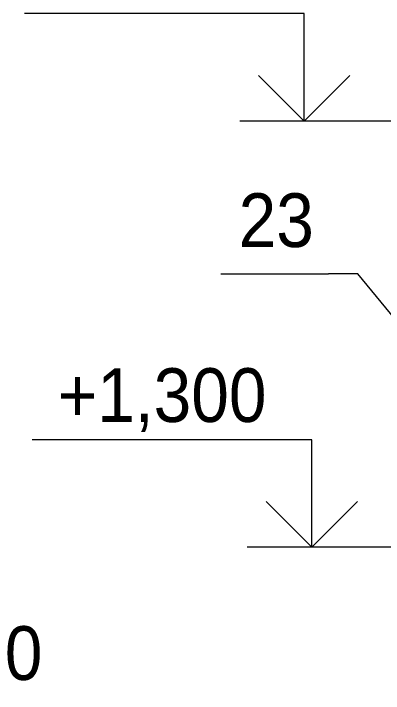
# Model space of a CAD drawing. Header units: millimetres. Extents: x -11989 to -4071, y -1478 to 4600.
# Drawn here: x -11243 to -10813, y 1130 to 1920 of the extents above; entities that cross this region are included whole.
import ezdxf

# ---------------------------------------------------------------- set-up
doc = ezdxf.new("R2010")
doc.units = ezdxf.units.MM
for name, color, linetype, lineweight in [('A-ANNO-NOTE', 7, 'Continuous', 20), ('G-ANNO-DIMS', 7, 'Continuous', 9), ('P-PIPE-IDEN', 7, 'Continuous', 20)]:
    doc.layers.add(name, color=color, linetype=linetype, lineweight=lineweight)
doc.styles.add('Arial_I_1', font='arial.ttf', dxfattribs={"width": 0.9, "height": 62.5})

# ---------------------------------------------------------------- blocks, each defined once
blk = doc.blocks.new('Высотные отметки - Стрелка вверх-261779-Разрез 4')
at = {"layer": 'A-ANNO-NOTE'}
for p, q in [((-10905.15, 1920.5), (-11230.15, 1920.5)), ((-10905.15, 1795.5), (-10905.15, 1920.5)), ((-10905.15, 1795.5), (-10958.19, 1848.53)), ((-10905.15, 1795.5), (-10852.12, 1848.53)), ((-10830.15, 1795.5), (-10980.15, 1795.5))]:
    blk.add_line(p, q, dxfattribs=at)
blk = doc.blocks.new('ADSK_M_Арматура трубопроводов - ADSK_Позиция_5-21821011-Разрез 4')
at = {"layer": 'P-PIPE-IDEN'}
blk.add_line((-10366.21, 2065.53), (-10241.21, 2065.53), dxfattribs=at)

msp = doc.modelspace()

# ---------------------------------------------------------------- linework, layer by layer
at = {"layer": 'G-ANNO-DIMS', "color": 142, "lineweight": 20, "true_color": 0x0080c0}
for p, q in [((-10782.33, 1795.5), (-10905.15, 1795.5)), ((-10832.58, 1300), (-10896.4, 1300)), ((-10577.01, 1300), (-10832.58, 1300))]:
    msp.add_line(p, q, dxfattribs=at)
at = {"layer": 'P-PIPE-IDEN'}
for p, q in [((-10843.08, 1618.03), (-10877.09, 1618.03)), ((-10580.65, 1297.68), (-10843.08, 1618.03))]:
    msp.add_line(p, q, dxfattribs=at)

# ---------------------------------------------------------------- block references
at = {"layer": 'A-ANNO-NOTE'}
msp.add_blockref('Высотные отметки - Стрелка вверх-261779-Разрез 4', (0, 0), dxfattribs=at)
at = {"layer": 'G-ANNO-DIMS', "lineweight": 20}
msp.add_blockref('Высотные отметки - Стрелка вверх-261779-Разрез 4', (8.76, -495.5), dxfattribs=at)
at = {"layer": 'P-PIPE-IDEN'}
msp.add_blockref('ADSK_M_Арматура трубопроводов - ADSK_Позиция_5-21821011-Разрез 4', (-635.89, -447.51), dxfattribs=at)

# ---------------------------------------------------------------- texts
at = {"layer": 'G-ANNO-DIMS', "color": 142, "lineweight": 20, "true_color": 0x0080c0, "char_height": 62.5, "width": 288.476, "attachment_point": 1, "line_spacing_factor": 0.941778, "style": 'Arial_I_1', "bg_fill": 3, "box_fill_scale": 1.25, "bg_fill_color": 256, "bg_fill_true_color": 13158600, "bg_fill_transparency": 0}
for s, insert in [('+1,300', (-11191.59, 1508.1)), ('+1,000', (-11451.86, 1208.1))]:
    msp.add_mtext(s, dxfattribs=dict(at, insert=insert))
at = {"layer": 'P-PIPE-IDEN', "lineweight": 9, "insert": (-10981.43, 1711.54), "char_height": 62.5, "width": 104.6202, "attachment_point": 1, "style": 'Arial_I_1', "bg_fill": 3, "box_fill_scale": 1.25, "bg_fill_color": 256, "bg_fill_true_color": 13158600, "bg_fill_transparency": 0}
msp.add_mtext('23', dxfattribs=at)

doc.saveas('drawing.dxf')
